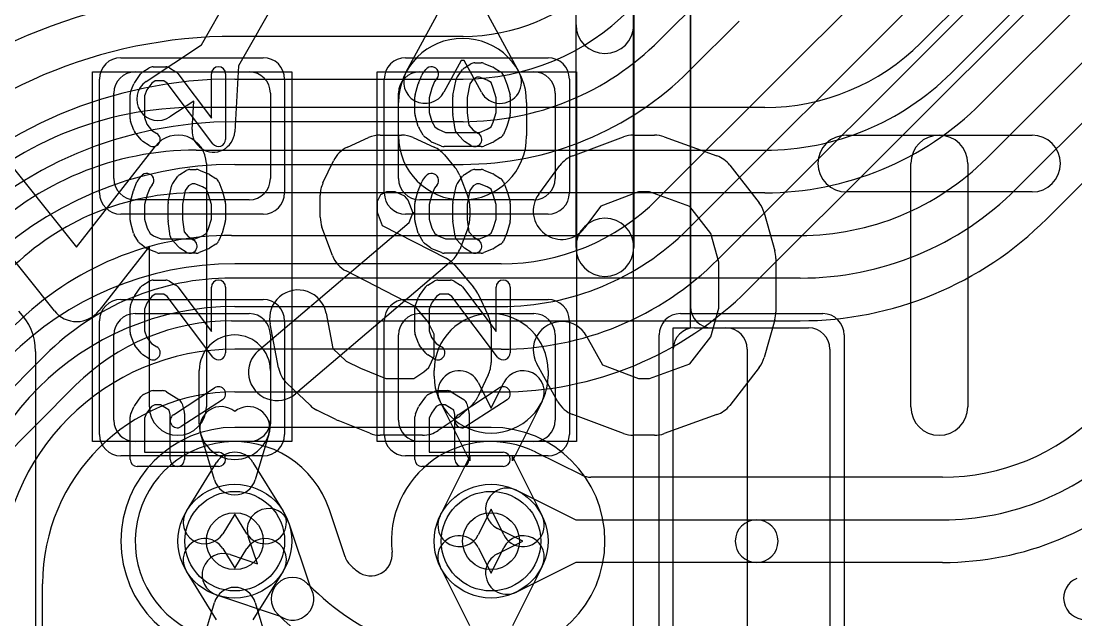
# Model space of a CAD drawing. Extents: x 0 to 20.5, y -0.5 to 20.
# Drawn here: x 7.749 to 11.454, y 10.323 to 12.429 of the extents above; entities that cross this region are included whole.
import ezdxf

# ---------------------------------------------------------------- set-up
doc = ezdxf.new("R2010")
doc.units = 0
for name, color, linetype in [('Hole', 1, 'CONTINUOUS'), ('L1', 3, 'CONTINUOUS'), ('L2', 3, 'CONTINUOUS'), ('L3', 3, 'CONTINUOUS'), ('L4', 3, 'CONTINUOUS'), ('MetalMask-A', 176, 'CONTINUOUS'), ('PartsArea-A', 111, 'CONTINUOUS'), ('PartsSilk-A', 221, 'CONTINUOUS'), ('PartsSilk-B', 221, 'CONTINUOUS'), ('Resist-A', 2, 'CONTINUOUS'), ('Resist-B', 2, 'CONTINUOUS'), ('Silk-A', 140, 'CONTINUOUS'), ('Silk-B', 140, 'CONTINUOUS')]:
    doc.layers.add(name, color=color, linetype=linetype)

msp = doc.modelspace()

# ---------------------------------------------------------------- linework, layer by layer
at = {"layer": 'Hole'}
for centre in [(8.5, 10.6), (9.4, 10.6)]:
    msp.add_circle(centre, 0.1, dxfattribs=at)
at = {"layer": 'L1'}
for p, q in [((8.38257, 12.34567), (9.08721, 13.57878)), ((9.90004, 7.97497), (9.90004, 13.55004)), ((10.09996, 13.525), (10.09996, 11.425)), ((9.21743, 13.50434), (8.5128, 12.27124)), ((9.10215, 12.25), (9.225, 12.47686)), ((9.375, 12.47686), (9.49785, 12.25)), ((8.18891, 12.21632), (8.38257, 12.34567)), ((8.5128, 12.27124), (8.49968, 12.03873)), ((9.29445, 12.29011), (9.23405, 12.17858)), ((9.30555, 12.29011), (9.29445, 12.29011)), ((9.36595, 12.17858), (9.30555, 12.29011)), ((8.15, 12.25), (8.55, 12.25)), ((9.15, 12.25), (9.55, 12.25)), ((8.075, 11.875), (8.075, 12.175)), ((8.625, 12.175), (8.625, 11.875)), ((9.075, 11.875), (9.075, 12.175)), ((9.625, 12.175), (9.625, 11.875)), ((8.35557, 12.14724), (8.27223, 12.09158)), ((8.34992, 12.04719), (8.35557, 12.14724)), ((9.075, 12.025), (9.075, 12.14286)), ((9.525, 12.14286), (9.525, 12.025)), ((8.55, 11.8), (8.15, 11.8)), ((9.55, 11.8), (9.15, 11.8)), ((8.15, 11.4), (8.55, 11.4)), ((9.15, 11.4), (9.55, 11.4)), ((10.115, 11.35), (10.515, 11.35)), ((10.175, 11.34996), (10.22503, 11.34996)), ((8.075, 11.025), (8.075, 11.325)), ((8.625, 11.325), (8.625, 11.025)), ((9.075, 11.025), (9.075, 11.325)), ((9.625, 11.325), (9.625, 11.025)), ((7.8, 11.26712), (7.8, 9.6)), ((10.04, 8.515), (10.04, 11.275)), ((10.3, 11.27499), (10.3, 8.51501)), ((10.59, 11.275), (10.59, 8.515)), ((8.375, 11.0125), (8.375, 11.2)), ((8.625, 11.2), (8.625, 11.0125)), ((9.2, 11.18), (9.2, 11.2)), ((9.6, 11.2), (9.6, 11.18)), ((9.35526, 11.15767), (9.4, 11.06799)), ((9.4, 11.06799), (9.44474, 11.15767)), ((9.325, 10.88233), (9.22104, 11.09071)), ((9.57896, 11.09071), (9.475, 10.88233)), ((8.42813, 10.81607), (8.38022, 10.97678)), ((8.61978, 10.97678), (8.57187, 10.81607)), ((8.55, 10.95), (8.15, 10.95)), ((9.55, 10.95), (9.15, 10.95)), ((9.22104, 10.68929), (9.325, 10.89766)), ((9.325, 10.89766), (9.325, 10.88233)), ((9.475, 10.88233), (9.475, 10.89766)), ((9.475, 10.89766), (9.57896, 10.68929)), ((8.32995, 10.70526), (8.43623, 10.87697)), ((8.56377, 10.87697), (8.67005, 10.70526)), ((9.4, 10.712), (9.35526, 10.62233)), ((9.44474, 10.62233), (9.4, 10.712)), ((8.5, 10.695), (8.45749, 10.62632)), ((8.54251, 10.62632), (8.5, 10.695)), ((8.45749, 10.57368), (8.5, 10.505)), ((8.5, 10.505), (8.54251, 10.57368)), ((9.35526, 10.57767), (9.4, 10.488)), ((9.4, 10.488), (9.44474, 10.57767)), ((8.43623, 10.32303), (8.32995, 10.49474)), ((8.67005, 10.49474), (8.56377, 10.32303)), ((9.325, 10.30234), (9.22104, 10.51071)), ((9.57896, 10.51071), (9.475, 10.30234)), ((8.38022, 10.22322), (8.42813, 10.38393)), ((8.57187, 10.38393), (8.61978, 10.22322))]:
    msp.add_line(p, q, dxfattribs=at)
for centre in [(8.5, 10.6), (9.4, 10.6)]:
    msp.add_circle(centre, 0.2, dxfattribs=at)
for centre, radius, start, end in [((9.3, 12.14286), 0.225, 0, 180), ((8.15, 12.175), 0.075, 90, 180), ((8.55, 12.175), 0.075, 0, 90), ((9.15, 12.175), 0.075, 90, 180), ((9.1681, 12.21429), 0.075, 151.56575, -28.43679), ((9.4319, 12.21429), 0.075, -151.56575, 28.43679), ((9.55, 12.175), 0.075, 0, 90), ((8.23057, 12.15395), 0.075, 123.74092, -56.26046), ((8.4248, 12.04296), 0.075, 176.76678, -3.2307), ((9.3, 12.025), 0.225, 180, 0), ((8.15, 11.875), 0.075, 180, -90), ((8.55, 11.875), 0.075, -90, 0), ((9.15, 11.875), 0.075, 180, -90), ((9.55, 11.875), 0.075, -90, 0), ((10.175, 11.425), 0.07504, 180, -90), ((7.6, 11.26712), 0.2, 0, 45), ((8.15, 11.325), 0.075, 90, 180), ((8.55, 11.325), 0.075, 0, 90), ((9.15, 11.325), 0.075, 90, 180), ((9.4, 11.2), 0.2, 0, 180), ((9.55, 11.325), 0.075, 0, 90), ((10.115, 11.275), 0.075, 90, 180), ((10.22503, 11.27499), 0.07497, 0, 90), ((10.515, 11.275), 0.075, 0, 90), ((8.5, 11.2), 0.125, 0, 180), ((9.28815, 11.12419), 0.075, 26.5138, -153.48506), ((9.51185, 11.12419), 0.075, -26.5138, 153.48506), ((9.4, 11.18), 0.2, 180, 0), ((8.45209, 10.99821), 0.075, 50.29616, -163.39991), ((8.54791, 10.99821), 0.075, -16.60338, 129.70384), ((8.15, 11.025), 0.075, 180, -90), ((8.5, 11.0125), 0.125, 180, 0), ((8.55, 11.025), 0.075, -90, 0), ((9.15, 11.025), 0.075, 180, -90), ((9.55, 11.025), 0.075, -90, 0), ((8.5, 10.8375), 0.075, 31.75515, 148.24485), ((8.5, 10.8375), 0.075, -163.39662, -16.60338), ((8.39372, 10.66579), 0.075, 148.24485, -31.75546), ((8.60628, 10.66579), 0.075, -148.24485, 31.75546), ((9.28815, 10.65581), 0.075, 153.4862, -26.51596), ((9.51185, 10.65581), 0.075, -153.4862, 26.51596), ((8.39372, 10.53421), 0.075, 31.75515, -148.24454), ((8.60628, 10.53421), 0.075, -31.75515, 148.24454), ((9.28815, 10.54419), 0.075, 26.5138, -153.48404), ((9.51185, 10.54419), 0.075, -26.5138, 153.48404), ((8.5, 10.3625), 0.075, 16.60338, 163.39662)]:
    msp.add_arc(centre, radius, start, end, dxfattribs=at)
at = {"layer": 'L2'}
msp.add_line((9.4, 11.00004), (8.5, 11.00004), dxfattribs=at)
for centre, start, end in [((8.5, 10.6), 90, -90), ((9.4, 10.6), -90, 90)]:
    msp.add_arc(centre, 0.40004, start, end, dxfattribs=at)
at = {"layer": 'L3'}
for p, q in [((11.13986, 11.94592), (14.89697, 15.70303)), ((15.00303, 15.59697), (11.24592, 11.83985)), ((11.35202, 11.73376), (15.15964, 15.54138)), ((13.59798, 15.04051), (10.9095, 12.35202)), ((11.01559, 12.24592), (13.70407, 14.93442)), ((13.81014, 14.82835), (11.12165, 12.13985)), ((10.36152, 12.12504), (8.36421, 12.12504)), ((8.36421, 11.975), (10.36152, 11.975)), ((10.36152, 11.825), (8.36421, 11.825)), ((8.48847, 11.675), (10.48579, 11.675)), ((10.48579, 11.525), (8.48847, 11.525)), ((8.48847, 11.37496), (10.48579, 11.37496)), ((7.83441, 11.25407), (6.42213, 9.84181)), ((6.52824, 9.73573), (7.9405, 11.14798)), ((9.4, 11.00004), (8.5, 11.00004))]:
    msp.add_line(p, q, dxfattribs=at)
for centre, radius, start, end in [((10.36152, 12.9), 0.77496, -90, -45), ((10.36152, 12.9), 0.925, -90, -45.00044), ((8.36423, 10.9), 1.22504, 90.00093, 135.00033), ((10.36152, 12.9), 1.075, -90, -45.00075), ((8.36422, 10.9), 1.075, 90.00053, 135), ((10.48579, 12.6), 0.925, -90, -45.00044), ((8.36422, 10.9), 0.925, 90.00062, 135), ((10.48579, 12.6), 1.075, -90, -45.00075), ((10.48579, 12.6), 1.22504, -90, -45.00033), ((8.48848, 10.6), 1.075, 90.00053, 135), ((8.48848, 10.6), 0.925, 90.00062, 135), ((8.48848, 10.6), 0.77496, 90.00074, 135), ((8.5, 10.6), 0.40004, 90, -90), ((9.4, 10.6), 0.40004, -90, 90)]:
    msp.add_arc(centre, radius, start, end, dxfattribs=at)
at = {"layer": 'L4'}
for p, q in [((12.69798, 14.51624), (10.41587, 12.23413)), ((10.08986, 11.69592), (12.80407, 14.41015)), ((12.91014, 14.30408), (10.19592, 11.58985)), ((10.30202, 11.48376), (13.01623, 14.19799)), ((11.56014, 13.9298), (9.99091, 12.36057)), ((10.09701, 12.25447), (10.27083, 12.42829)), ((9.30147, 12.375), (8.5, 12.375)), ((10.41543, 12.23369), (9.98376, 11.80202)), ((8.5, 12.225), (9.30149, 12.225)), ((9.30149, 12.075), (8.5, 12.075)), ((8.5, 11.92496), (9.30149, 11.92496)), ((9.43579, 11.57504), (8.5, 11.57504)), ((8.5, 11.425), (9.43579, 11.425)), ((9.43579, 11.275), (8.5, 11.275)), ((8.5, 11.12496), (9.43579, 11.12496)), ((9.71721, 10.83293), (9.55628, 10.91322)), ((10.98579, 10.82504), (9.75068, 10.82504)), ((9.48929, 10.77896), (9.69766, 10.675)), ((8.88754, 10.54479), (8.83225, 10.71018)), ((9.69766, 10.675), (10.33289, 10.675)), ((10.33289, 10.675), (10.98579, 10.675)), ((8.68968, 10.66341), (8.76442, 10.43983)), ((9.512, 10.6), (9.42233, 10.64474)), ((8.57919, 10.52081), (8.54742, 10.61585)), ((9.42233, 10.55526), (9.512, 10.6)), ((8.48415, 10.55258), (8.57919, 10.52081)), ((9.69766, 10.525), (9.48929, 10.42104)), ((10.33289, 10.525), (9.69766, 10.525)), ((10.98579, 10.525), (10.33289, 10.525)), ((7.82504, 8.06077), (7.82504, 10.45)), ((8.75557, 10.45048), (8.76014, 10.44591)), ((8.66015, 10.33558), (8.43659, 10.41032)), ((8.65408, 10.33984), (8.64951, 10.34442))]:
    msp.add_line(p, q, dxfattribs=at)
for centre in [(8.5, 10.6), (9.4, 10.6)]:
    msp.add_circle(centre, 0.2, dxfattribs=at)
for centre, radius, start, end in [((9.30148, 13.05), 0.675, -90.00085, -45), ((8.5, 10.65), 1.875, 90, 180), ((9.30149, 13.05), 0.825, -90, -45.00049), ((10.32384, 12.37528), 0.07497, 134.52444, 135), ((8.5, 10.65), 1.725, 90, 180), ((9.30149, 13.05), 0.975, -90, -45.00042), ((9.30149, 13.05), 1.12504, -90, -45.00036), ((10.36242, 12.2867), 0.07497, -45, -44.52444), ((8.5, 10.65), 1.575, 90, 180), ((8.5, 10.65), 1.425, 90, 180), ((8.5, 10.65), 1.27496, 90, 180), ((9.43579, 12.35), 0.77496, -90, -45.00052), ((9.43579, 12.35), 0.925, -90, -45.00044), ((8.5, 10.45), 1.12504, 90, 179.66897), ((9.43579, 12.35), 1.075, -90, -45.00075), ((9.43579, 12.35), 1.22504, -90, -45.00033), ((8.5, 10.45), 0.975, 90, 180), ((8.5, 10.45), 0.825, 90, 180), ((8.5, 10.45), 0.67496, 90, 180), ((10.98579, 11.6), 0.77496, -90, -45), ((8.5, 10.6), 0.35004, 18.37076, -108.34488), ((9.39999, 10.6), 0.35005, 63.65016, -173.6345), ((10.98579, 11.6), 0.925, -90, -45.00044), ((9.58863, 10.98086), 0.07497, -116.3463, -116.27794), ((9.45582, 10.71184), 0.22505, 63.70706, 63.72642), ((9.58975, 10.9803), 0.07497, -117.17688, -116.5172), ((9.75068, 10.90001), 0.07497, -116.5172, -90), ((10.98579, 11.6), 1.075, -90, -45.00075), ((9.45581, 10.71185), 0.075, 63.4862, -116.51596), ((8.61855, 10.63963), 0.075, 18.48568, -161.5166), ((8.90335, 10.73395), 0.07497, -161.62789, -161.5143), ((10.33289, 10.6), 0.075, 90, -90), ((10.33289, 10.6), 0.075, -90, 90), ((8.97759, 10.55288), 0.07497, -128.5882, 6.36382), ((8.46037, 10.48145), 0.075, 71.51432, -108.48629), ((8.95864, 10.56856), 0.07497, -161.5143, -130.60212), ((9.45581, 10.48815), 0.075, 116.5138, -63.48404), ((9.41422, 11.1), 0.77496, -130.60474, -128.59134), ((8.70254, 10.39745), 0.075, 45, -135), ((11.48584, 10.40001), 0.07497, 112.62457, -90), ((8.70254, 10.39745), 0.075, -124.41685, 34.40623), ((9.4142, 11.1), 0.925, -134.99878, -90), ((9.4142, 11.1), 1.075, -134.99849, -90)]:
    msp.add_arc(centre, radius, start, end, dxfattribs=at)
at = {"layer": 'MetalMask-A'}
for p, q in [((8.15, 12.25), (8.55, 12.25)), ((9.15, 12.25), (9.55, 12.25)), ((8.075, 11.875), (8.075, 12.175)), ((8.625, 12.175), (8.625, 11.875)), ((9.075, 11.875), (9.075, 12.175)), ((9.625, 12.175), (9.625, 11.875)), ((8.55, 11.8), (8.15, 11.8)), ((9.55, 11.8), (9.15, 11.8)), ((8.15, 11.4), (8.55, 11.4)), ((9.15, 11.4), (9.55, 11.4)), ((10.115, 11.35), (10.515, 11.35)), ((8.075, 11.025), (8.075, 11.325)), ((8.625, 11.325), (8.625, 11.025)), ((9.075, 11.025), (9.075, 11.325)), ((9.625, 11.325), (9.625, 11.025)), ((10.04, 8.515), (10.04, 11.275)), ((10.59, 11.275), (10.59, 8.515)), ((8.55, 10.95), (8.15, 10.95)), ((9.55, 10.95), (9.15, 10.95))]:
    msp.add_line(p, q, dxfattribs=at)
for centre, start, end in [((8.15, 12.175), 90, 180), ((8.55, 12.175), 0, 90), ((9.15, 12.175), 90, 180), ((9.55, 12.175), 0, 90), ((8.15, 11.875), 180, -90), ((8.55, 11.875), -90, 0), ((9.15, 11.875), 180, -90), ((9.55, 11.875), -90, 0), ((8.15, 11.325), 90, 180), ((8.55, 11.325), 0, 90), ((9.15, 11.325), 90, 180), ((9.55, 11.325), 0, 90), ((10.115, 11.275), 90, 180), ((10.515, 11.275), 0, 90), ((8.15, 11.025), 180, -90), ((8.55, 11.025), -90, 0), ((9.15, 11.025), 180, -90), ((9.55, 11.025), -90, 0)]:
    msp.add_arc(centre, 0.075, start, end, dxfattribs=at)
at = {"layer": 'PartsArea-A'}
for p, q in [((10.1, 11.35), (10.1, 13.6)), ((8, 10.95), (8, 12.25)), ((8, 12.25), (8.7, 12.25)), ((8.7, 12.25), (8.7, 10.95)), ((9, 10.95), (9, 12.25)), ((9, 12.25), (9.7, 12.25)), ((9.7, 12.25), (9.7, 10.95)), ((10.04, 11.35), (10.1, 11.35)), ((10.04, 8.44), (10.04, 11.35)), ((8.7, 10.95), (8, 10.95)), ((9.7, 10.95), (9, 10.95))]:
    msp.add_line(p, q, dxfattribs=at)
at = {"layer": 'PartsSilk-A'}
for p, q in [((9.6984, 11.63266), (9.6984, 13.9)), ((9.9016, 13.9), (9.9016, 11.63266)), ((8.17749, 12.25037), (8.19971, 12.26426)), ((8.21296, 12.26806), (8.25741, 12.26806)), ((8.27066, 12.26426), (8.29288, 12.25037)), ((9.30713, 12.26426), (9.32935, 12.27814)), ((9.34259, 12.28194), (9.36481, 12.28194)), ((9.37442, 12.28002), (9.40776, 12.26614)), ((9.4114, 12.26426), (9.43362, 12.25037)), ((8.1483, 12.21331), (8.17052, 12.24387)), ((8.29961, 12.2442), (8.41759, 12.08733)), ((8.41759, 12.08733), (8.41759, 12.24306)), ((8.46759, 12.24306), (8.46759, 12.0125)), ((9.14531, 12.21067), (9.15642, 12.23845)), ((9.16011, 12.24479), (9.17122, 12.25868)), ((9.21026, 12.22744), (9.20147, 12.21645)), ((9.28176, 12.23294), (9.30028, 12.25794)), ((9.34976, 12.23194), (9.33764, 12.22437)), ((9.35981, 12.23194), (9.34976, 12.23194)), ((9.38664, 12.22077), (9.35981, 12.23194)), ((9.44358, 12.23845), (9.45469, 12.21067)), ((8.1342, 12.18011), (8.14531, 12.20789)), ((8.20811, 12.21054), (8.19057, 12.18643)), ((8.22013, 12.21806), (8.20811, 12.21054)), ((8.25024, 12.21806), (8.22013, 12.21806)), ((8.26244, 12.21043), (8.25024, 12.21806)), ((8.42261, 11.99747), (8.26244, 12.21043)), ((9.13337, 12.16937), (9.14448, 12.20826)), ((9.19221, 12.19329), (9.18241, 12.159)), ((9.20147, 12.21645), (9.19221, 12.19329)), ((9.26623, 12.1674), (9.27734, 12.22296)), ((9.32527, 12.20767), (9.31574, 12.16002)), ((9.33764, 12.22437), (9.32527, 12.20767)), ((9.40019, 12.2123), (9.38664, 12.22077)), ((9.40779, 12.19329), (9.40019, 12.2123)), ((9.41759, 12.159), (9.40779, 12.19329)), ((9.45552, 12.20826), (9.46663, 12.16937)), ((8.13241, 12.08472), (8.13241, 12.17083)), ((8.19057, 12.18643), (8.18241, 12.16602)), ((8.18241, 12.16602), (8.18241, 12.08912)), ((9.13241, 12.10417), (9.13241, 12.1625)), ((9.18241, 12.159), (9.18241, 12.10767)), ((9.26574, 12.10417), (9.26574, 12.1625)), ((9.31574, 12.16002), (9.31574, 12.10592)), ((9.41759, 12.10767), (9.41759, 12.159)), ((9.46759, 12.1625), (9.46759, 12.10417)), ((8.18241, 12.08912), (8.19061, 12.06658)), ((9.14448, 12.05841), (9.13337, 12.0973)), ((9.18241, 12.10767), (9.19167, 12.07525)), ((9.27339, 12.04791), (9.26598, 12.10069)), ((9.31574, 12.10592), (9.32186, 12.06235)), ((9.40792, 12.07383), (9.41759, 12.10767)), ((9.46663, 12.0973), (9.45552, 12.05841)), ((8.14503, 12.04563), (8.13392, 12.07618)), ((8.19061, 12.06658), (8.2076, 12.04533)), ((8.2076, 12.04533), (8.22621, 12.0337)), ((9.16182, 12.02754), (9.14701, 12.05254)), ((9.19167, 12.07525), (9.20231, 12.0573)), ((9.20231, 12.0573), (9.21435, 12.04827)), ((9.21435, 12.04827), (9.24019, 12.0375)), ((9.32186, 12.06235), (9.33667, 12.04568)), ((9.33667, 12.04568), (9.35584, 12.0337)), ((9.35981, 12.0375), (9.38664, 12.04868)), ((9.38664, 12.04868), (9.40063, 12.05742)), ((9.40063, 12.05742), (9.40792, 12.07383)), ((9.45433, 12.05513), (9.44322, 12.03013)), ((8.17122, 12.01077), (8.149, 12.03855)), ((8.19971, 11.9913), (8.17749, 12.00519)), ((9.18685, 12.00639), (9.16833, 12.02028)), ((9.22558, 11.98942), (9.19224, 12.00331)), ((9.24019, 12.0375), (9.35981, 12.0375)), ((9.30168, 12.00978), (9.27946, 12.03478)), ((9.32934, 11.9913), (9.30712, 12.00519)), ((9.40776, 12.00331), (9.37442, 11.98942)), ((9.43362, 12.01908), (9.4114, 12.00519)), ((9.36481, 11.9875), (9.23519, 11.9875)), ((8.30713, 11.88926), (8.32935, 11.90314)), ((8.34259, 11.90694), (8.36481, 11.90694)), ((8.37442, 11.90502), (8.40776, 11.89114)), ((9.30713, 11.88926), (9.32935, 11.90314)), ((9.34259, 11.90694), (9.36481, 11.90694)), ((9.37442, 11.90502), (9.40776, 11.89114)), ((8.14531, 11.83567), (8.15642, 11.86345)), ((8.16011, 11.86979), (8.17122, 11.88368)), ((8.28176, 11.85794), (8.30028, 11.88294)), ((8.34976, 11.85694), (8.33764, 11.84937)), ((8.35981, 11.85694), (8.34976, 11.85694)), ((8.38664, 11.84577), (8.35981, 11.85694)), ((8.4114, 11.88926), (8.43362, 11.87537)), ((8.44358, 11.86345), (8.45469, 11.83567)), ((9.14531, 11.83567), (9.15642, 11.86345)), ((9.16011, 11.86979), (9.17122, 11.88368)), ((9.28176, 11.85794), (9.30028, 11.88294)), ((9.34976, 11.85694), (9.33764, 11.84937)), ((9.35981, 11.85694), (9.34976, 11.85694)), ((9.38664, 11.84577), (9.35981, 11.85694)), ((9.4114, 11.88926), (9.43362, 11.87537)), ((9.44358, 11.86345), (9.45469, 11.83567)), ((8.13337, 11.79437), (8.14448, 11.83326)), ((8.19221, 11.81829), (8.18241, 11.784)), ((8.20147, 11.84145), (8.19221, 11.81829)), ((8.21026, 11.85244), (8.20147, 11.84145)), ((8.26623, 11.7924), (8.27734, 11.84796)), ((8.32527, 11.83267), (8.31574, 11.78502)), ((8.33764, 11.84937), (8.32527, 11.83267)), ((8.40019, 11.8373), (8.38664, 11.84577)), ((8.40779, 11.81829), (8.40019, 11.8373)), ((8.41759, 11.784), (8.40779, 11.81829)), ((8.45552, 11.83326), (8.46663, 11.79437)), ((9.13337, 11.79437), (9.14448, 11.83326)), ((9.19221, 11.81829), (9.18241, 11.784)), ((9.20147, 11.84145), (9.19221, 11.81829)), ((9.21026, 11.85244), (9.20147, 11.84145)), ((9.26623, 11.7924), (9.27734, 11.84796)), ((9.32527, 11.83267), (9.31574, 11.78502)), ((9.33764, 11.84937), (9.32527, 11.83267)), ((9.40019, 11.8373), (9.38664, 11.84577)), ((9.40779, 11.81829), (9.40019, 11.8373)), ((9.41759, 11.784), (9.40779, 11.81829)), ((9.45552, 11.83326), (9.46663, 11.79437)), ((8.13241, 11.72917), (8.13241, 11.7875)), ((8.18241, 11.784), (8.18241, 11.73267)), ((8.26574, 11.72917), (8.26574, 11.7875)), ((8.31574, 11.78502), (8.31574, 11.73092)), ((8.41759, 11.73267), (8.41759, 11.784)), ((8.46759, 11.7875), (8.46759, 11.72917)), ((9.13241, 11.72917), (9.13241, 11.7875)), ((9.18241, 11.784), (9.18241, 11.73267)), ((9.26574, 11.72917), (9.26574, 11.7875)), ((9.31574, 11.78502), (9.31574, 11.73092)), ((9.41759, 11.73267), (9.41759, 11.784)), ((9.46759, 11.7875), (9.46759, 11.72917)), ((8.14448, 11.68341), (8.13337, 11.7223)), ((8.18241, 11.73267), (8.19167, 11.70025)), ((8.27339, 11.67291), (8.26598, 11.72569)), ((8.31574, 11.73092), (8.32186, 11.68735)), ((8.40792, 11.69883), (8.41759, 11.73267)), ((8.46663, 11.7223), (8.45552, 11.68341)), ((9.14448, 11.68341), (9.13337, 11.7223)), ((9.18241, 11.73267), (9.19167, 11.70025)), ((9.27339, 11.67291), (9.26598, 11.72569)), ((9.31574, 11.73092), (9.32186, 11.68735)), ((9.40792, 11.69883), (9.41759, 11.73267)), ((9.46663, 11.7223), (9.45552, 11.68341)), ((8.16182, 11.65254), (8.14701, 11.67754)), ((8.19167, 11.70025), (8.20231, 11.6823)), ((8.20231, 11.6823), (8.21435, 11.67327)), ((8.21435, 11.67327), (8.24019, 11.6625)), ((8.32186, 11.68735), (8.33667, 11.67068)), ((8.33667, 11.67068), (8.35584, 11.6587)), ((8.35981, 11.6625), (8.38664, 11.67368)), ((8.38664, 11.67368), (8.40063, 11.68242)), ((8.40063, 11.68242), (8.40792, 11.69883)), ((8.45433, 11.68013), (8.44322, 11.65513)), ((9.16182, 11.65254), (9.14701, 11.67754)), ((9.19167, 11.70025), (9.20231, 11.6823)), ((9.20231, 11.6823), (9.21435, 11.67327)), ((9.21435, 11.67327), (9.24019, 11.6625)), ((9.32186, 11.68735), (9.33667, 11.67068)), ((9.33667, 11.67068), (9.35584, 11.6587)), ((9.35981, 11.6625), (9.38664, 11.67368)), ((9.38664, 11.67368), (9.40063, 11.68242)), ((9.40063, 11.68242), (9.40792, 11.69883)), ((9.45433, 11.68013), (9.44322, 11.65513)), ((8.18685, 11.63139), (8.16833, 11.64528)), ((8.24019, 11.6625), (8.35981, 11.6625)), ((8.30168, 11.63478), (8.27946, 11.65978)), ((8.43362, 11.64408), (8.4114, 11.63019)), ((9.18685, 11.63139), (9.16833, 11.64528)), ((9.24019, 11.6625), (9.35981, 11.6625)), ((9.30168, 11.63478), (9.27946, 11.65978)), ((9.43362, 11.64408), (9.4114, 11.63019)), ((8.22558, 11.61442), (8.19224, 11.62831)), ((8.36481, 11.6125), (8.23519, 11.6125)), ((8.32934, 11.6163), (8.30712, 11.63019)), ((8.40776, 11.62831), (8.37442, 11.61442)), ((9.22558, 11.61442), (9.19224, 11.62831)), ((9.36481, 11.6125), (9.23519, 11.6125)), ((9.32934, 11.6163), (9.30712, 11.63019)), ((9.40776, 11.62831), (9.37442, 11.61442)), ((8.1483, 11.46331), (8.17052, 11.49387)), ((8.17749, 11.50037), (8.19971, 11.51426)), ((8.21296, 11.51806), (8.25741, 11.51806)), ((8.27066, 11.51426), (8.29288, 11.50037)), ((8.29961, 11.4942), (8.41759, 11.33733)), ((8.41759, 11.33733), (8.41759, 11.49306)), ((8.46759, 11.49306), (8.46759, 11.2625)), ((9.1483, 11.46331), (9.17052, 11.49387)), ((9.17749, 11.50037), (9.19971, 11.51426)), ((9.21296, 11.51806), (9.25741, 11.51806)), ((9.27066, 11.51426), (9.29288, 11.50037)), ((9.29961, 11.4942), (9.41759, 11.33733)), ((9.41759, 11.33733), (9.41759, 11.49306)), ((9.46759, 11.49306), (9.46759, 11.2625)), ((8.1342, 11.43011), (8.14531, 11.45789)), ((8.20811, 11.46054), (8.19057, 11.43643)), ((8.22013, 11.46806), (8.20811, 11.46054)), ((8.25024, 11.46806), (8.22013, 11.46806)), ((8.26244, 11.46043), (8.25024, 11.46806)), ((8.42261, 11.24747), (8.26244, 11.46043)), ((9.1342, 11.43011), (9.14531, 11.45789)), ((9.20811, 11.46054), (9.19057, 11.43643)), ((9.22013, 11.46806), (9.20811, 11.46054)), ((9.25024, 11.46806), (9.22013, 11.46806)), ((9.26244, 11.46043), (9.25024, 11.46806)), ((9.42261, 11.24747), (9.26244, 11.46043)), ((8.13241, 11.33472), (8.13241, 11.42083)), ((8.19057, 11.43643), (8.18241, 11.41602)), ((8.18241, 11.41602), (8.18241, 11.33912)), ((9.13241, 11.33472), (9.13241, 11.42083)), ((9.19057, 11.43643), (9.18241, 11.41602)), ((9.18241, 11.41602), (9.18241, 11.33912)), ((8.18241, 11.33912), (8.19061, 11.31658)), ((9.18241, 11.33912), (9.19061, 11.31658)), ((8.14503, 11.29563), (8.13392, 11.32618)), ((8.19061, 11.31658), (8.2076, 11.29533)), ((9.14503, 11.29563), (9.13392, 11.32618)), ((9.19061, 11.31658), (9.2076, 11.29533)), ((8.17122, 11.26077), (8.149, 11.28855)), ((8.2076, 11.29533), (8.22621, 11.2837)), ((9.17122, 11.26077), (9.149, 11.28855)), ((9.2076, 11.29533), (9.22621, 11.2837)), ((8.19971, 11.2413), (8.17749, 11.25519)), ((9.19971, 11.2413), (9.17749, 11.25519)), ((8.17956, 11.11542), (8.20178, 11.12653)), ((8.21296, 11.12917), (8.2463, 11.12917)), ((8.25955, 11.12537), (8.30399, 11.09759)), ((8.28447, 11.04453), (8.42891, 11.13898)), ((9.17956, 11.11542), (9.20178, 11.12653)), ((9.21296, 11.12917), (9.2463, 11.12917)), ((9.25955, 11.12537), (9.30399, 11.09759)), ((9.28447, 11.04453), (9.42891, 11.13898)), ((8.1483, 11.0772), (8.17052, 11.10776)), ((8.21886, 11.07917), (8.20737, 11.07343)), ((8.23913, 11.07917), (8.21886, 11.07917)), ((8.26913, 11.06042), (8.23913, 11.07917)), ((8.45627, 11.09714), (8.31183, 11.00269)), ((8.3149, 11.08283), (8.32231, 11.05505)), ((9.1483, 11.0772), (9.17052, 11.10776)), ((9.21886, 11.07917), (9.20737, 11.07343)), ((9.23913, 11.07917), (9.21886, 11.07917)), ((9.26913, 11.06042), (9.23913, 11.07917)), ((9.45627, 11.09714), (9.31183, 11.00269)), ((9.3149, 11.08283), (9.32231, 11.05505)), ((8.13456, 11.04765), (8.14567, 11.07265)), ((8.19029, 11.04993), (8.18241, 11.0322)), ((8.20737, 11.07343), (8.19029, 11.04993)), ((8.27315, 11.04533), (8.26913, 11.06042)), ((8.27315, 10.8875), (8.27315, 11.04533)), ((8.32315, 11.04861), (8.32315, 10.8875)), ((9.13456, 11.04765), (9.14567, 11.07265)), ((9.19029, 11.04993), (9.18241, 11.0322)), ((9.20737, 11.07343), (9.19029, 11.04993)), ((9.27315, 11.04533), (9.26913, 11.06042)), ((9.27315, 10.8875), (9.27315, 11.04533)), ((9.32315, 11.04861), (9.32315, 10.8875)), ((8.13241, 10.8875), (8.13241, 11.0375)), ((8.18241, 11.0322), (8.18241, 10.9125)), ((9.13241, 10.8875), (9.13241, 11.0375)), ((9.18241, 11.0322), (9.18241, 10.9125)), ((8.18241, 10.9125), (8.44259, 10.9125)), ((9.18241, 10.9125), (9.44259, 10.9125)), ((8.44259, 10.8625), (8.15741, 10.8625)), ((9.44259, 10.8625), (9.15741, 10.8625))]:
    msp.add_line(p, q, dxfattribs=at)
for centre, radius, start, end in [((8.21296, 12.24306), 0.025, 90, 122.01002), ((8.25741, 12.24306), 0.025, 57.99462, 90), ((8.44259, 12.24306), 0.025, 0, 180), ((9.19074, 12.24306), 0.025, -38.66697, 141.34522), ((9.32037, 12.24306), 0.025, 121.98594, 143.47387), ((9.34259, 12.25694), 0.025, 90, 121.98594), ((9.36481, 12.25694), 0.025, 67.39424, 90), ((9.39815, 12.24306), 0.025, 57.99462, 67.39424), ((8.19074, 12.22917), 0.025, 122.00538, 143.97932), ((8.27963, 12.22917), 0.025, 36.9524, 57.98998), ((9.17963, 12.22917), 0.025, 141.33303, 158.2071), ((9.30185, 12.21806), 0.025, 143.47387, 168.69456), ((9.42037, 12.22917), 0.025, 21.7929, 57.99462), ((8.16852, 12.19861), 0.025, 143.98274, 158.20215), ((9.16852, 12.20139), 0.025, 158.2071, 164.05146), ((9.43148, 12.20139), 0.025, 15.94854, 21.7929), ((8.15741, 12.17083), 0.025, 158.2071, 180), ((9.15741, 12.1625), 0.025, 164.05146, 180), ((9.29074, 12.1625), 0.025, 168.69456, 180), ((9.44259, 12.1625), 0.025, 0, 15.94854), ((8.15741, 12.08472), 0.025, 180, -160.01539), ((9.15741, 12.10417), 0.025, 180, -164.05146), ((9.29074, 12.10417), 0.025, 180, -171.99953), ((9.44259, 12.10417), 0.025, -15.94854, 0), ((8.16852, 12.05417), 0.025, -160.02081, -141.34522), ((9.16852, 12.06528), 0.025, -164.05146, -149.36248), ((9.29815, 12.05139), 0.025, -171.99953, -138.37217), ((9.43148, 12.06528), 0.025, -23.95086, -15.94854), ((8.19074, 12.02639), 0.025, -141.33303, -122.01002), ((8.21296, 12.0125), 0.025, -122.00538, 57.98998), ((8.44259, 12.0125), 0.025, -143.0476, 0), ((9.18333, 12.04028), 0.025, -149.36248, -126.8699), ((9.20185, 12.02639), 0.025, -126.8699, -112.60576), ((9.32037, 12.02639), 0.025, -138.37217, -122.00538), ((9.34259, 12.0125), 0.025, -122.00538, 57.98998), ((9.39815, 12.02639), 0.025, -67.39424, -57.99462), ((9.42037, 12.04028), 0.025, -57.99462, -23.95086), ((9.23519, 12.0125), 0.025, -112.60576, -90), ((9.36481, 12.0125), 0.025, -90, -67.39424), ((8.19074, 11.86806), 0.025, -38.66697, 141.34522), ((8.34259, 11.88194), 0.025, 90, 121.98594), ((8.36481, 11.88194), 0.025, 67.39424, 90), ((9.19074, 11.86806), 0.025, -38.66697, 141.34522), ((9.34259, 11.88194), 0.025, 90, 121.98594), ((9.36481, 11.88194), 0.025, 67.39424, 90), ((8.17963, 11.85417), 0.025, 141.33303, 158.2071), ((8.30185, 11.84306), 0.025, 143.47387, 168.69456), ((8.32037, 11.86806), 0.025, 121.98594, 143.47387), ((8.39815, 11.86806), 0.025, 57.99462, 67.39424), ((8.42037, 11.85417), 0.025, 21.7929, 57.99462), ((9.17963, 11.85417), 0.025, 141.33303, 158.2071), ((9.30185, 11.84306), 0.025, 143.47387, 168.69456), ((9.32037, 11.86806), 0.025, 121.98594, 143.47387), ((9.39815, 11.86806), 0.025, 57.99462, 67.39424), ((9.42037, 11.85417), 0.025, 21.7929, 57.99462), ((8.16852, 11.82639), 0.025, 158.2071, 164.05146), ((8.43148, 11.82639), 0.025, 15.94854, 21.7929), ((9.16852, 11.82639), 0.025, 158.2071, 164.05146), ((9.43148, 11.82639), 0.025, 15.94854, 21.7929), ((8.15741, 11.7875), 0.025, 164.05146, 180), ((8.29074, 11.7875), 0.025, 168.69456, 180), ((8.44259, 11.7875), 0.025, 0, 15.94854), ((9.15741, 11.7875), 0.025, 164.05146, 180), ((9.29074, 11.7875), 0.025, 168.69456, 180), ((9.44259, 11.7875), 0.025, 0, 15.94854), ((8.15741, 11.72917), 0.025, 180, -164.05146), ((8.29074, 11.72917), 0.025, 180, -171.99953), ((8.44259, 11.72917), 0.025, -15.94854, 0), ((9.15741, 11.72917), 0.025, 180, -164.05146), ((9.29074, 11.72917), 0.025, 180, -171.99953), ((9.44259, 11.72917), 0.025, -15.94854, 0), ((8.16852, 11.69028), 0.025, -164.05146, -149.36248), ((8.29815, 11.67639), 0.025, -171.99953, -138.37217), ((8.43148, 11.69028), 0.025, -23.95086, -15.94854), ((9.16852, 11.69028), 0.025, -164.05146, -149.36248), ((9.29815, 11.67639), 0.025, -171.99953, -138.37217), ((9.43148, 11.69028), 0.025, -23.95086, -15.94854), ((8.18333, 11.66528), 0.025, -149.36248, -126.8699), ((8.32037, 11.65139), 0.025, -138.37217, -122.00538), ((8.34259, 11.6375), 0.025, -122.00538, 57.98998), ((8.42037, 11.66528), 0.025, -57.99462, -23.95086), ((9.18333, 11.66528), 0.025, -149.36248, -126.8699), ((9.32037, 11.65139), 0.025, -138.37217, -122.00538), ((9.34259, 11.6375), 0.025, -122.00538, 57.98998), ((9.42037, 11.66528), 0.025, -57.99462, -23.95086), ((9.8, 11.63266), 0.1016, 180, 0), ((8.20185, 11.65139), 0.025, -126.8699, -112.60576), ((8.23519, 11.6375), 0.025, -112.60576, -90), ((8.36481, 11.6375), 0.025, -90, -67.39424), ((8.39815, 11.65139), 0.025, -67.39424, -57.99462), ((9.20185, 11.65139), 0.025, -126.8699, -112.60576), ((9.23519, 11.6375), 0.025, -112.60576, -90), ((9.36481, 11.6375), 0.025, -90, -67.39424), ((9.39815, 11.65139), 0.025, -67.39424, -57.99462), ((8.19074, 11.47917), 0.025, 122.00538, 143.97932), ((8.21296, 11.49306), 0.025, 90, 122.01002), ((8.25741, 11.49306), 0.025, 57.99462, 90), ((8.27963, 11.47917), 0.025, 36.9524, 57.98998), ((8.44259, 11.49306), 0.025, 0, 180), ((9.19074, 11.47917), 0.025, 122.00538, 143.97932), ((9.21296, 11.49306), 0.025, 90, 122.01002), ((9.25741, 11.49306), 0.025, 57.99462, 90), ((9.27963, 11.47917), 0.025, 36.9524, 57.98998), ((9.44259, 11.49306), 0.025, 0, 180), ((8.16852, 11.44861), 0.025, 143.98274, 158.20215), ((9.16852, 11.44861), 0.025, 143.98274, 158.20215), ((8.15741, 11.42083), 0.025, 158.2071, 180), ((9.15741, 11.42083), 0.025, 158.2071, 180), ((8.15741, 11.33472), 0.025, 180, -160.01539), ((9.15741, 11.33472), 0.025, 180, -160.01539), ((8.16852, 11.30417), 0.025, -160.02081, -141.34522), ((8.21296, 11.2625), 0.025, -122.00538, 57.98998), ((8.44259, 11.2625), 0.025, -143.0476, 0), ((9.16852, 11.30417), 0.025, -160.02081, -141.34522), ((9.21296, 11.2625), 0.025, -122.00538, 57.98998), ((9.44259, 11.2625), 0.025, -143.0476, 0), ((8.19074, 11.27639), 0.025, -141.33303, -122.01002), ((9.19074, 11.27639), 0.025, -141.33303, -122.01002), ((8.19074, 11.09306), 0.025, 116.56505, 143.97932), ((8.21296, 11.10417), 0.025, 90, 116.56505), ((8.2463, 11.10417), 0.025, 57.99462, 90), ((8.44259, 11.11806), 0.025, -56.81854, 123.18086), ((9.19074, 11.09306), 0.025, 116.56505, 143.97932), ((9.21296, 11.10417), 0.025, 90, 116.56505), ((9.2463, 11.10417), 0.025, 57.99462, 90), ((9.44259, 11.11806), 0.025, -56.81854, 123.18086), ((8.16852, 11.0625), 0.025, 143.98274, 156.03964), ((8.29074, 11.07639), 0.025, 14.92551, 57.98998), ((9.16852, 11.0625), 0.025, 143.98274, 156.03964), ((9.29074, 11.07639), 0.025, 14.92551, 57.98998), ((8.15741, 11.0375), 0.025, 156.04915, 180), ((8.29815, 11.02361), 0.025, 123.18146, -56.81914), ((8.29815, 11.04861), 0.025, 0, 14.93527), ((9.15741, 11.0375), 0.025, 156.04915, 180), ((9.29815, 11.02361), 0.025, 123.18146, -56.81914), ((9.29815, 11.04861), 0.025, 0, 14.93527), ((8.44259, 10.8875), 0.025, -90, 90), ((9.44259, 10.8875), 0.025, -90, 90), ((8.15741, 10.8875), 0.025, 180, -90), ((8.29815, 10.8875), 0.025, 180, 0), ((9.15741, 10.8875), 0.025, 180, -90), ((9.29815, 10.8875), 0.025, 180, 0)]:
    msp.add_arc(centre, radius, start, end, dxfattribs=at)
at = {"layer": 'PartsSilk-B'}
for p, q in [((8.89599, 11.98563), (8.97006, 12.01897)), ((9.01111, 12.02778), (9.08519, 12.02778)), ((9.12624, 12.01897), (9.20031, 11.98563)), ((9.68711, 11.95474), (9.86489, 12.02141)), ((9.9, 12.02778), (9.97407, 12.02778)), ((10.00794, 12.02187), (10.19313, 11.9552)), ((10.64815, 12.02778), (11.3, 12.02778)), ((7.65969, 11.99009), (7.94363, 11.63371)), ((7.94363, 11.63371), (8.22117, 11.98931)), ((8.80972, 11.85967), (8.84676, 11.93744)), ((9.23608, 11.95847), (9.27312, 11.91403)), ((8.4, 11.92778), (8.4, 11.07222)), ((9.56779, 11.82063), (9.64186, 11.92063)), ((10.2382, 11.9225), (10.3419, 11.78917)), ((10.87407, 11.07222), (10.87407, 11.92778)), ((11.07407, 11.92778), (11.07407, 11.07222)), ((9.28975, 11.8856), (9.31938, 11.80782)), ((9.01155, 11.81831), (9, 11.79407)), ((9.03258, 11.82778), (9.01155, 11.81831)), ((9.06372, 11.82778), (9.03258, 11.82778)), ((9.0972, 11.81271), (9.06372, 11.82778)), ((9.91813, 11.82778), (9.78499, 11.77785)), ((9.95662, 11.82778), (9.91813, 11.82778)), ((10.09812, 11.77684), (9.95662, 11.82778)), ((11.3, 11.82778), (10.64815, 11.82778)), ((8.8, 11.73889), (8.8, 11.81667)), ((9, 11.79407), (9, 11.75681)), ((9.10879, 11.7988), (9.0972, 11.81271)), ((9.12593, 11.75382), (9.10879, 11.7988)), ((9, 11.75681), (9.01732, 11.71005)), ((9.11197, 11.72065), (9.12593, 11.75729)), ((9.12593, 11.75729), (9.12593, 11.75382)), ((9.32593, 11.77222), (9.32593, 11.73889)), ((9.78499, 11.77785), (9.72851, 11.70159)), ((10.1719, 11.68198), (10.09812, 11.77684)), ((10.35931, 11.75455), (10.39635, 11.62121)), ((8.58333, 11.27058), (9.11197, 11.72065)), ((9.01732, 11.71005), (9.24203, 11.59449)), ((8.84327, 11.60416), (8.80623, 11.70416)), ((9.31938, 11.70329), (9.28975, 11.62551)), ((10.2, 11.58081), (10.1719, 11.68198)), ((7.86623, 11.40991), (7.68148, 11.64179)), ((8.2, 11.63713), (8.02327, 11.41069)), ((8.2, 11.07222), (8.2, 11.63713)), ((9.26112, 11.58497), (8.71297, 11.1183)), ((9.27223, 11.57063), (9.33889, 11.49285)), ((10.2, 11.41919), (10.2, 11.58081)), ((10.4, 11.59444), (10.4, 11.40556)), ((9.13313, 11.4256), (8.89131, 11.54996)), ((9.35325, 11.47078), (9.39029, 11.393)), ((9.17839, 11.37279), (9.13313, 11.4256)), ((10.1719, 11.31802), (10.2, 11.41919)), ((8.82045, 11.40204), (8.84409, 11.27798)), ((10.39635, 11.37879), (10.35931, 11.24545)), ((8.65362, 11.20907), (8.62399, 11.36462)), ((9.2, 11.3274), (9.17839, 11.37279)), ((9.4, 11.35), (9.4, 11.22778)), ((9.2, 11.25038), (9.2, 11.3274)), ((9.73557, 11.32078), (9.79177, 11.21961)), ((10.09812, 11.22316), (10.1719, 11.31802)), ((8.84409, 11.27798), (8.8915, 11.23272)), ((8.8915, 11.23272), (8.941, 11.20797)), ((9.18124, 11.21099), (9.2, 11.25038)), ((8.941, 11.20797), (9.03037, 11.17222)), ((9.12898, 11.17222), (9.16442, 11.19585)), ((9.16442, 11.19585), (9.18124, 11.21099)), ((9.6348, 11.09033), (9.56073, 11.22366)), ((9.79177, 11.21961), (9.91813, 11.17222)), ((9.95662, 11.17222), (10.09812, 11.22316)), ((10.3419, 11.21083), (10.2382, 11.0775)), ((8.76428, 11.07767), (8.6828, 11.15545)), ((9.03037, 11.17222), (9.12898, 11.17222)), ((9.39029, 11.18478), (9.35325, 11.107)), ((9.91813, 11.17222), (9.95662, 11.17222)), ((8.85528, 11.02722), (8.78861, 11.06055)), ((9.32986, 11.07567), (9.29283, 11.04234)), ((9.86489, 10.97859), (9.68711, 11.04526)), ((10.19313, 11.0448), (10.00794, 10.97813)), ((8.97397, 10.97937), (8.86286, 11.02382)), ((9.2814, 11.03347), (9.21473, 10.98902)), ((9.15926, 10.97222), (9.01111, 10.97222)), ((9.97407, 10.97222), (9.9, 10.97222))]:
    msp.add_line(p, q, dxfattribs=at)
for centre, start, end in [((8.3, 11.92778), 0, 142.02652), ((9.01111, 11.92778), 90, 114.23532), ((9.08519, 11.92778), 65.76468, 90), ((9.9, 11.92778), 90, 110.55675), ((9.97407, 11.92778), 70.20242, 90), ((10.64815, 11.92778), 90, -90), ((10.97407, 11.92778), 0, 180), ((11.3, 11.92778), -90, 90), ((8.93704, 11.89444), 114.23532, 154.53173), ((9.15926, 11.89444), 39.81144, 65.76468), ((9.72222, 11.86111), 110.55537, 143.47265), ((10.15926, 11.86111), 37.87147, 70.20068), ((9.1963, 11.85), 20.85446, 39.81144), ((8.9, 11.81667), 154.53173, 180), ((9.64815, 11.76111), 143.47387, -36.52735), ((9.22593, 11.77222), 0, 20.85446), ((10.26296, 11.72778), 15.52749, 37.87469), ((8.9, 11.73889), 180, -159.67666), ((9.22593, 11.73889), -20.85446, 0), ((8.93704, 11.63889), -159.67666, -117.21335), ((9.1963, 11.66111), -49.59137, -20.85446), ((10.3, 11.59444), 0, 15.52455), ((9.1963, 11.50556), 40.5957, 62.78454), ((9.26296, 11.42778), 25.46581, 40.59766), ((8.72222, 11.38333), 10.78403, -169.21519), ((7.94444, 11.47222), -141.45563, -37.97168), ((9.3, 11.35), 0, 25.46449), ((10.3, 11.40556), -15.52749, 0), ((9.64815, 11.27222), 29.05127, -150.94613), ((8.64815, 11.19444), 130.40863, -49.59044), ((9.3, 11.22778), -25.46581, 0), ((10.26296, 11.27222), -37.87147, -15.52455), ((8.75185, 11.22778), -169.21597, -133.66912), ((8.83333, 11.15), -133.67098, -116.56161), ((9.26296, 11.15), -48.01151, -25.46449), ((9.72222, 11.13889), -150.94873, -110.55675), ((10.15926, 11.13889), -70.20242, -37.87469), ((8.3, 11.07222), 180, 0), ((9.22593, 11.11667), -56.30834, -48.01022), ((10.97407, 11.07222), 180, 0), ((8.9, 11.11667), -116.56249, -111.80408), ((9.01111, 11.07222), -111.80141, -90), ((9.15926, 11.07222), -90, -56.30795), ((9.9, 11.07222), -110.55537, -90), ((9.97407, 11.07222), -90, -70.20068)]:
    msp.add_arc(centre, 0.1, start, end, dxfattribs=at)
at = {"layer": 'Resist-A'}
for p, q in [((8.1, 12.3), (8.6, 12.3)), ((9.1, 12.3), (9.6, 12.3)), ((8.025, 11.825), (8.025, 12.225)), ((8.675, 12.225), (8.675, 11.825)), ((9.025, 11.825), (9.025, 12.225)), ((9.675, 12.225), (9.675, 11.825)), ((8.6, 11.75), (8.1, 11.75)), ((9.6, 11.75), (9.1, 11.75)), ((8.1, 11.45), (8.6, 11.45)), ((9.1, 11.45), (9.6, 11.45)), ((8.025, 10.975), (8.025, 11.375)), ((8.675, 11.375), (8.675, 10.975)), ((9.025, 10.975), (9.025, 11.375)), ((9.675, 11.375), (9.675, 10.975)), ((10.065, 11.4), (10.565, 11.4)), ((9.99, 8.465), (9.99, 11.325)), ((10.64, 11.325), (10.64, 8.465)), ((8.6, 10.9), (8.1, 10.9)), ((9.6, 10.9), (9.1, 10.9))]:
    msp.add_line(p, q, dxfattribs=at)
for centre in [(8.5, 10.6), (9.4, 10.6)]:
    msp.add_circle(centre, 0.175, dxfattribs=at)
for centre, start, end in [((8.1, 12.225), 90, 180), ((8.6, 12.225), 0, 90), ((9.1, 12.225), 90, 180), ((9.6, 12.225), 0, 90), ((8.1, 11.825), 180, -90), ((8.6, 11.825), -90, 0), ((9.1, 11.825), 180, -90), ((9.6, 11.825), -90, 0), ((8.1, 11.375), 90, 180), ((8.6, 11.375), 0, 90), ((9.1, 11.375), 90, 180), ((9.6, 11.375), 0, 90), ((10.065, 11.325), 90, 180), ((10.565, 11.325), 0, 90), ((8.1, 10.975), 180, -90), ((8.6, 10.975), -90, 0), ((9.1, 10.975), 180, -90), ((9.6, 10.975), -90, 0)]:
    msp.add_arc(centre, 0.075, start, end, dxfattribs=at)
at = {"layer": 'Resist-B'}
for centre in [(8.5, 10.6), (9.4, 10.6)]:
    msp.add_circle(centre, 0.175, dxfattribs=at)
at = {"layer": 'Silk-A'}
for p, q in [((9.6984, 12.41607), (9.6984, 13.9)), ((9.9016, 13.9), (9.9016, 12.41607)), ((9.6984, 11.63266), (9.6984, 11.63393)), ((9.9016, 11.63393), (9.9016, 11.63266))]:
    msp.add_line(p, q, dxfattribs=at)
for centre, start, end in [((9.8, 12.41607), 180, 0), ((9.8, 11.63393), 0, 180), ((9.8, 11.63266), 180, 0)]:
    msp.add_arc(centre, 0.1016, start, end, dxfattribs=at)
at = {"layer": 'Silk-B'}
for p, q in [((8.89599, 11.98563), (8.97006, 12.01897)), ((9.01111, 12.02778), (9.08519, 12.02778)), ((9.12624, 12.01897), (9.20031, 11.98563)), ((9.68711, 11.95474), (9.86489, 12.02141)), ((9.9, 12.02778), (9.97407, 12.02778)), ((10.00794, 12.02187), (10.19313, 11.9552)), ((10.64815, 12.02778), (11.3, 12.02778)), ((7.65969, 11.99009), (7.94363, 11.63371)), ((7.94363, 11.63371), (8.22117, 11.98931)), ((8.80972, 11.85967), (8.84676, 11.93744)), ((9.23608, 11.95847), (9.27312, 11.91403)), ((8.4, 11.92778), (8.4, 11.07222)), ((9.56779, 11.82063), (9.64186, 11.92063)), ((10.2382, 11.9225), (10.3419, 11.78917)), ((10.87407, 11.07222), (10.87407, 11.92778)), ((11.07407, 11.92778), (11.07407, 11.07222)), ((9.28975, 11.8856), (9.31938, 11.80782)), ((9.01155, 11.81831), (9, 11.79407)), ((9.03258, 11.82778), (9.01155, 11.81831)), ((9.06372, 11.82778), (9.03258, 11.82778)), ((9.0972, 11.81271), (9.06372, 11.82778)), ((9.91813, 11.82778), (9.78499, 11.77785)), ((9.95662, 11.82778), (9.91813, 11.82778)), ((10.09812, 11.77684), (9.95662, 11.82778)), ((11.3, 11.82778), (10.64815, 11.82778)), ((8.8, 11.73889), (8.8, 11.81667)), ((9, 11.79407), (9, 11.75681)), ((9.10879, 11.7988), (9.0972, 11.81271)), ((9.12593, 11.75382), (9.10879, 11.7988)), ((9, 11.75681), (9.01732, 11.71005)), ((9.11197, 11.72065), (9.12593, 11.75729)), ((9.12593, 11.75729), (9.12593, 11.75382)), ((9.32593, 11.77222), (9.32593, 11.73889)), ((9.78499, 11.77785), (9.72851, 11.70159)), ((10.1719, 11.68198), (10.09812, 11.77684)), ((10.35931, 11.75455), (10.39635, 11.62121)), ((8.58333, 11.27058), (9.11197, 11.72065)), ((9.01732, 11.71005), (9.24203, 11.59449)), ((8.84327, 11.60416), (8.80623, 11.70416)), ((9.31938, 11.70329), (9.28975, 11.62551)), ((10.2, 11.58081), (10.1719, 11.68198)), ((7.86623, 11.40991), (7.68148, 11.64179)), ((8.2, 11.63713), (8.02327, 11.41069)), ((8.2, 11.07222), (8.2, 11.63713)), ((9.26112, 11.58497), (8.71297, 11.1183)), ((9.27223, 11.57063), (9.33889, 11.49285)), ((10.2, 11.41919), (10.2, 11.58081)), ((10.4, 11.59444), (10.4, 11.40556)), ((9.13313, 11.4256), (8.89131, 11.54996)), ((9.35325, 11.47078), (9.39029, 11.393)), ((9.17839, 11.37279), (9.13313, 11.4256)), ((10.1719, 11.31802), (10.2, 11.41919)), ((8.82045, 11.40204), (8.84409, 11.27798)), ((10.39635, 11.37879), (10.35931, 11.24545)), ((8.65362, 11.20907), (8.62399, 11.36462)), ((9.2, 11.3274), (9.17839, 11.37279)), ((9.4, 11.35), (9.4, 11.22778)), ((9.2, 11.25038), (9.2, 11.3274)), ((9.73557, 11.32078), (9.79177, 11.21961)), ((10.09812, 11.22316), (10.1719, 11.31802)), ((8.84409, 11.27798), (8.8915, 11.23272)), ((8.8915, 11.23272), (8.941, 11.20797)), ((9.18124, 11.21099), (9.2, 11.25038)), ((8.941, 11.20797), (9.03037, 11.17222)), ((9.12898, 11.17222), (9.16442, 11.19585)), ((9.16442, 11.19585), (9.18124, 11.21099)), ((9.6348, 11.09033), (9.56073, 11.22366)), ((9.79177, 11.21961), (9.91813, 11.17222)), ((9.95662, 11.17222), (10.09812, 11.22316)), ((10.3419, 11.21083), (10.2382, 11.0775)), ((8.76428, 11.07767), (8.6828, 11.15545)), ((9.03037, 11.17222), (9.12898, 11.17222)), ((9.39029, 11.18478), (9.35325, 11.107)), ((9.91813, 11.17222), (9.95662, 11.17222)), ((8.85528, 11.02722), (8.78861, 11.06055)), ((9.32986, 11.07567), (9.29283, 11.04234)), ((9.86489, 10.97859), (9.68711, 11.04526)), ((10.19313, 11.0448), (10.00794, 10.97813)), ((8.97397, 10.97937), (8.86286, 11.02382)), ((9.2814, 11.03347), (9.21473, 10.98902)), ((9.15926, 10.97222), (9.01111, 10.97222)), ((9.97407, 10.97222), (9.9, 10.97222))]:
    msp.add_line(p, q, dxfattribs=at)
for centre, start, end in [((8.3, 11.92778), 0, 142.02652), ((9.01111, 11.92778), 90, 114.23532), ((9.08519, 11.92778), 65.76468, 90), ((9.9, 11.92778), 90, 110.55675), ((9.97407, 11.92778), 70.20242, 90), ((10.64815, 11.92778), 90, -90), ((10.97407, 11.92778), 0, 180), ((11.3, 11.92778), -90, 90), ((8.93704, 11.89444), 114.23532, 154.53173), ((9.15926, 11.89444), 39.81144, 65.76468), ((9.72222, 11.86111), 110.55537, 143.47265), ((10.15926, 11.86111), 37.87147, 70.20068), ((9.1963, 11.85), 20.85446, 39.81144), ((8.9, 11.81667), 154.53173, 180), ((9.64815, 11.76111), 143.47387, -36.52735), ((9.22593, 11.77222), 0, 20.85446), ((10.26296, 11.72778), 15.52749, 37.87469), ((8.9, 11.73889), 180, -159.67666), ((9.22593, 11.73889), -20.85446, 0), ((8.93704, 11.63889), -159.67666, -117.21335), ((9.1963, 11.66111), -49.59137, -20.85446), ((10.3, 11.59444), 0, 15.52455), ((9.1963, 11.50556), 40.5957, 62.78454), ((9.26296, 11.42778), 25.46581, 40.59766), ((8.72222, 11.38333), 10.78403, -169.21519), ((7.94444, 11.47222), -141.45563, -37.97168), ((9.3, 11.35), 0, 25.46449), ((10.3, 11.40556), -15.52749, 0), ((9.64815, 11.27222), 29.05127, -150.94613), ((8.64815, 11.19444), 130.40863, -49.59044), ((9.3, 11.22778), -25.46581, 0), ((10.26296, 11.27222), -37.87147, -15.52455), ((8.75185, 11.22778), -169.21597, -133.66912), ((8.83333, 11.15), -133.67098, -116.56161), ((9.26296, 11.15), -48.01151, -25.46449), ((9.72222, 11.13889), -150.94873, -110.55675), ((10.15926, 11.13889), -70.20242, -37.87469), ((8.3, 11.07222), 180, 0), ((9.22593, 11.11667), -56.30834, -48.01022), ((10.97407, 11.07222), 180, 0), ((8.9, 11.11667), -116.56249, -111.80408), ((9.01111, 11.07222), -111.80141, -90), ((9.15926, 11.07222), -90, -56.30795), ((9.9, 11.07222), -110.55537, -90), ((9.97407, 11.07222), -90, -70.20068)]:
    msp.add_arc(centre, 0.1, start, end, dxfattribs=at)

doc.saveas('drawing.dxf')
